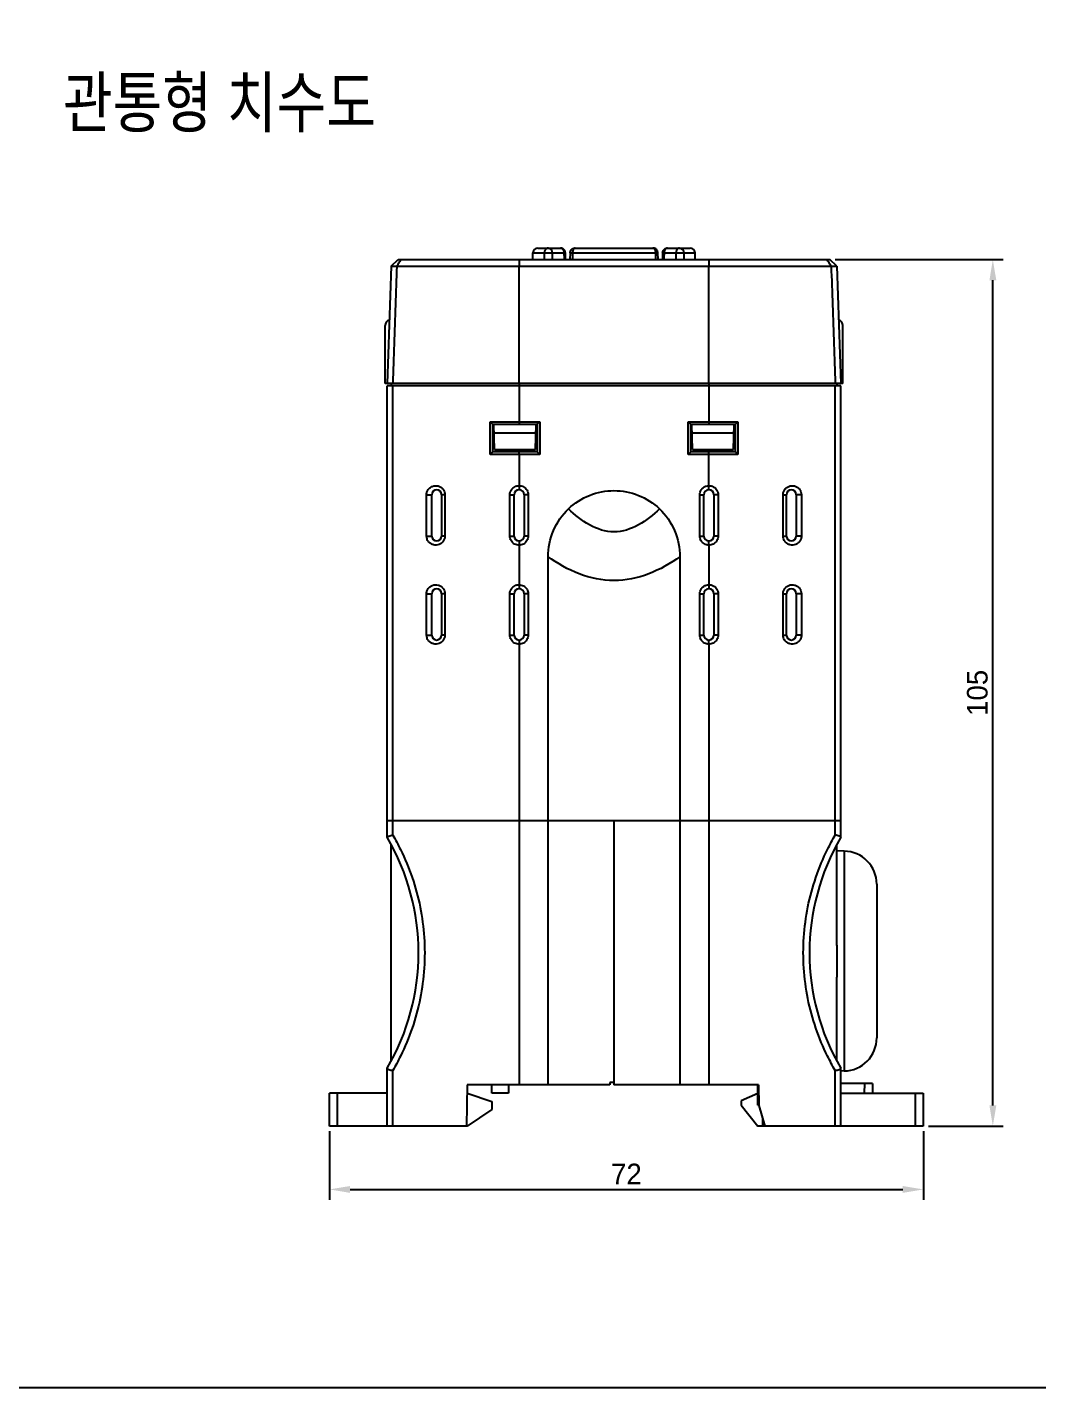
# Model space of a CAD drawing. Header units: millimetres. Extents: x 77 to 917, y 105 to 1108.
# Drawn here: x 203.5 to 326, y 428.2 to 593.1 of the extents above; entities that cross this region are included whole.
import ezdxf

# ---------------------------------------------------------------- set-up
doc = ezdxf.new("R2010")
doc.units = ezdxf.units.MM
doc.layers.add('02___PRT_ALL_AXES', color=7, linetype='Continuous')
doc.styles.add('SS', font='batang.ttc', dxfattribs={"width": 0.8})
doc.styles.get("Standard").update_dxf_attribs({"font": 'BareunDotumPro1.ttf'})
doc.dimstyles.new('ISO-25', dxfattribs={"dimtxt": 2.5, "dimasz": 2.5, "dimexe": 1.25, "dimexo": 0.625, "dimtad": 1, "dimtxsty": 'Standard', "dimcen": 2.5, "dimadec": 0, "dimazin": 0, "dimtfac": 1, "dimtmove": 0, "dimatfit": 3, "dimfxl": 0, "dimarcsym": 0})

# ---------------------------------------------------------------- blocks, each defined once
blk = doc.blocks.new('*D15')
at = {"color": 0, "lineweight": -2}
for p, q in [((240.09, 459.28), (240.09, 450.98)), ((312.09, 459.28), (312.09, 450.98)), ((242.59, 452.23), (309.59, 452.23))]:
    blk.add_line(p, q, dxfattribs=at)
at = {"color": 0}
for points in [[(242.59, 452.64), (242.59, 451.81), (240.09, 452.23)], [(309.59, 451.81), (309.59, 452.64), (312.09, 452.23)]]:
    blk.add_solid(points, dxfattribs=at)
at = {"layer": 'Defpoints', "color": 0}
for p in [(240.09, 459.9), (312.09, 459.9), (312.09, 452.23)]:
    blk.add_point(p, dxfattribs=at)
at = {"color": 0, "insert": (276.09, 454.1), "char_height": 2.5, "attachment_point": 5}
blk.add_mtext('72', dxfattribs=at)
blk = doc.blocks.new('*D16')
at = {"color": 0, "lineweight": -2}
for p, q in [((301.39, 564.9), (321.76, 564.9)), ((320.51, 462.4), (320.51, 562.4)), ((312.71, 459.9), (321.76, 459.9))]:
    blk.add_line(p, q, dxfattribs=at)
at = {"color": 0}
for points in [[(320.93, 562.4), (320.1, 562.4), (320.51, 564.9)], [(320.1, 462.4), (320.93, 462.4), (320.51, 459.9)]]:
    blk.add_solid(points, dxfattribs=at)
at = {"layer": 'Defpoints', "color": 0}
for p in [(300.76, 564.9), (320.51, 564.9), (312.09, 459.9)]:
    blk.add_point(p, dxfattribs=at)
at = {"color": 0, "insert": (318.64, 512.4), "char_height": 2.5, "attachment_point": 5, "rotation": 90}
blk.add_mtext('105', dxfattribs=at)

msp = doc.modelspace()

# ---------------------------------------------------------------- linework, layer by layer
at = {"color": 7, "linetype": 'Continuous'}
for p, q in [((264.737, 564.902), (264.759, 565.718)), ((264.759, 565.718), (266.139, 565.718)), ((265.358, 566.302), (268.093, 566.302)), ((267.079, 565.718), (268.517, 565.718)), ((268.719, 564.902), (268.693, 565.721)), ((269.27, 565.728), (269.235, 564.902)), ((269.563, 565.718), (279.608, 565.718)), ((269.869, 566.302), (279.301, 566.302)), ((279.936, 564.902), (279.901, 565.728)), ((280.478, 565.721), (280.452, 564.902)), ((280.654, 565.718), (282.092, 565.718)), ((281.078, 566.302), (283.812, 566.302)), ((283.032, 565.718), (284.412, 565.718)), ((284.433, 564.902), (284.412, 565.718)), ((247.581, 564.103), (247.085, 549.902)), ((247.581, 564.103), (248.409, 564.902)), ((247.581, 564.109), (248.26, 564.11)), ((248.259, 564.103), (300.911, 564.103)), ((248.409, 564.902), (300.762, 564.902)), ((263.085, 549.902), (263.091, 564.103)), ((263.091, 564.902), (263.091, 564.103)), ((286.08, 564.902), (286.08, 564.103)), ((286.085, 549.902), (286.08, 564.103)), ((301.589, 564.103), (300.762, 564.902)), ((300.911, 564.11), (301.589, 564.109)), ((301.589, 564.103), (302.085, 549.902)), ((246.835, 549.902), (246.835, 556.902)), ((302.335, 549.902), (302.335, 556.902)), ((302.335, 549.902), (246.835, 549.902)), ((302.085, 549.602), (247.085, 549.602)), ((247.085, 494.902), (247.085, 549.602)), ((247.585, 549.902), (247.585, 549.602)), ((247.757, 495.171), (247.757, 549.602)), ((263.085, 549.602), (263.085, 544.952)), ((263.091, 549.902), (263.091, 549.602)), ((286.08, 549.902), (286.08, 549.602)), ((286.085, 549.602), (286.085, 545.252)), ((301.414, 495.171), (301.414, 549.602)), ((301.585, 549.902), (301.585, 549.602)), ((302.085, 494.902), (302.085, 549.602)), ((259.558, 541.302), (259.558, 545.252)), ((259.558, 545.252), (263.085, 545.252)), ((259.859, 544.952), (265.285, 544.952)), ((259.885, 541.602), (259.885, 544.952)), ((260.085, 541.902), (260.032, 544.955)), ((265.138, 544.902), (260.033, 544.902)), ((263.085, 545.252), (265.585, 545.252)), ((265.085, 541.902), (265.139, 544.955)), ((265.285, 544.952), (265.585, 545.252)), ((265.285, 544.952), (265.285, 541.602)), ((265.585, 545.252), (265.585, 541.302)), ((283.885, 544.952), (283.585, 545.252)), ((283.585, 541.302), (283.585, 545.252)), ((283.585, 545.252), (286.085, 545.252)), ((283.885, 544.952), (289.312, 544.952)), ((283.885, 541.602), (283.885, 544.952)), ((284.085, 541.902), (284.032, 544.955)), ((289.138, 544.902), (284.033, 544.902)), ((286.085, 545.252), (286.079, 544.952)), ((286.085, 545.252), (289.613, 545.252)), ((289.085, 541.902), (289.139, 544.955)), ((289.285, 544.952), (289.285, 541.602)), ((289.613, 545.252), (289.613, 541.302)), ((260.05, 543.902), (265.12, 543.902)), ((284.05, 543.902), (289.12, 543.902)), ((263.085, 541.302), (259.558, 541.302)), ((265.285, 541.602), (259.859, 541.602)), ((260.085, 541.902), (265.085, 541.902)), ((263.085, 541.302), (263.092, 541.602)), ((263.085, 541.302), (263.085, 537.502)), ((265.585, 541.302), (263.085, 541.302)), ((265.285, 541.602), (265.585, 541.302)), ((283.885, 541.602), (283.585, 541.302)), ((286.085, 541.302), (283.585, 541.302)), ((289.312, 541.602), (283.885, 541.602)), ((284.085, 541.902), (289.085, 541.902)), ((286.085, 537.002), (286.085, 541.602)), ((289.613, 541.302), (286.085, 541.302)), ((263.085, 537.502), (263.085, 537.002)), ((251.862, 531.402), (251.862, 536.402)), ((251.862, 536.402), (252.485, 536.402)), ((252.485, 531.402), (252.485, 536.402)), ((253.685, 536.402), (253.685, 531.402)), ((254.084, 536.402), (253.685, 536.402)), ((254.084, 536.402), (254.084, 531.402)), ((261.963, 531.402), (261.963, 536.402)), ((261.963, 536.402), (262.485, 536.402)), ((262.485, 531.402), (262.485, 536.402)), ((263.685, 536.402), (263.685, 531.402)), ((264.185, 536.402), (263.685, 536.402)), ((264.185, 536.402), (264.185, 531.402)), ((284.985, 531.402), (284.985, 536.402)), ((284.985, 536.402), (285.485, 536.402)), ((285.485, 531.402), (285.485, 536.402)), ((286.685, 536.402), (286.685, 531.402)), ((287.207, 536.402), (286.685, 536.402)), ((287.207, 536.402), (287.207, 531.402)), ((295.086, 531.402), (295.086, 536.402)), ((295.086, 536.402), (295.485, 536.402)), ((295.485, 531.402), (295.485, 536.402)), ((296.685, 536.402), (296.685, 531.402)), ((297.308, 536.402), (296.685, 536.402)), ((297.308, 536.402), (297.308, 531.402)), ((251.862, 531.402), (252.485, 531.402)), ((254.084, 531.402), (253.685, 531.402)), ((261.963, 531.402), (262.485, 531.402)), ((264.185, 531.402), (263.685, 531.402)), ((284.985, 531.402), (285.485, 531.402)), ((287.207, 531.402), (286.685, 531.402)), ((295.086, 531.402), (295.485, 531.402)), ((297.308, 531.402), (296.685, 531.402)), ((263.085, 530.802), (263.085, 525.502)), ((286.085, 530.302), (286.085, 530.802)), ((286.085, 530.302), (286.085, 525.002)), ((266.585, 464.902), (266.585, 528.902)), ((282.585, 528.902), (282.585, 464.902)), ((251.862, 519.402), (251.862, 524.402)), ((251.862, 524.402), (252.485, 524.402)), ((252.485, 519.402), (252.485, 524.402)), ((253.685, 524.402), (253.685, 519.402)), ((254.084, 524.402), (253.685, 524.402)), ((254.084, 524.402), (254.084, 519.402)), ((261.963, 519.402), (261.963, 524.402)), ((261.963, 524.402), (262.485, 524.402)), ((262.485, 519.402), (262.485, 524.402)), ((263.085, 525.502), (263.085, 525.002)), ((263.685, 524.402), (263.685, 519.402)), ((264.185, 524.402), (263.685, 524.402)), ((264.185, 524.402), (264.185, 519.402)), ((284.985, 519.402), (284.985, 524.402)), ((284.985, 524.402), (285.485, 524.402)), ((285.485, 519.402), (285.485, 524.402)), ((286.685, 524.402), (286.685, 519.402)), ((287.207, 524.402), (286.685, 524.402)), ((287.207, 524.402), (287.207, 519.402)), ((295.086, 519.402), (295.086, 524.402)), ((295.086, 524.402), (295.485, 524.402)), ((295.485, 519.402), (295.485, 524.402)), ((296.685, 524.402), (296.685, 519.402)), ((297.308, 524.402), (296.685, 524.402)), ((297.308, 524.402), (297.308, 519.402)), ((251.862, 519.402), (252.485, 519.402)), ((254.084, 519.402), (253.685, 519.402)), ((261.963, 519.402), (262.485, 519.402)), ((264.185, 519.402), (263.685, 519.402)), ((284.985, 519.402), (285.485, 519.402)), ((287.207, 519.402), (286.685, 519.402)), ((295.086, 519.402), (295.485, 519.402)), ((297.308, 519.402), (296.685, 519.402)), ((263.085, 518.802), (263.085, 464.902)), ((286.085, 518.302), (286.085, 518.802)), ((286.085, 518.302), (286.085, 464.902)), ((302.085, 496.902), (247.085, 496.902)), ((274.585, 496.902), (274.585, 464.902)), ((302.505, 493.221), (301.585, 493.237)), ((302.505, 493.221), (302.505, 466.584)), ((306.435, 489.221), (306.435, 470.583)), ((247.085, 459.902), (247.085, 466.902)), ((247.757, 459.902), (247.757, 466.633)), ((301.414, 459.902), (301.414, 466.633)), ((302.085, 459.902), (302.085, 466.902)), ((302.505, 466.584), (302.085, 466.576)), ((274.585, 465.202), (274.085, 465.202)), ((274.085, 465.202), (274.085, 464.902)), ((305.935, 465.052), (302.085, 465.052)), ((304.935, 465.052), (304.927, 463.902)), ((305.935, 465.052), (305.915, 463.902)), ((240.085, 459.902), (240.085, 463.902)), ((247.085, 463.902), (240.085, 463.902)), ((241.068, 459.902), (241.068, 463.902)), ((256.785, 464.902), (256.698, 459.902)), ((256.768, 463.908), (259.785, 462.902)), ((274.085, 464.902), (256.785, 464.902)), ((259.785, 463.902), (259.785, 464.902)), ((261.785, 463.902), (259.785, 463.902)), ((261.785, 464.902), (261.785, 463.902)), ((292.085, 464.902), (274.585, 464.902)), ((292.035, 463.852), (289.985, 462.952)), ((292.035, 462.452), (292.035, 464.902)), ((292.035, 463.452), (292.111, 463.453)), ((292.085, 464.902), (292.129, 462.402)), ((302.085, 463.902), (312.085, 463.902)), ((311.103, 463.902), (311.103, 459.902)), ((312.085, 463.902), (312.085, 459.902)), ((259.785, 461.902), (256.785, 459.902)), ((259.785, 462.902), (259.785, 461.902)), ((289.985, 462.952), (289.985, 462.452)), ((289.985, 462.452), (292.035, 459.902)), ((292.035, 462.452), (292.128, 462.451)), ((292.129, 462.402), (292.873, 459.902)), ((292.625, 459.902), (292.61, 460.786)), ((256.785, 459.902), (240.085, 459.902)), ((312.085, 459.902), (292.035, 459.902))]:
    msp.add_line(p, q, dxfattribs=at)
msp.add_lwpolyline([(77.374, 1009.23), (917.29, 1009.23), (917.29, 428.192), (77.374, 428.192)], close=True)
for centre, radius, start, end in [((265.358, 565.702), 0.6, 90, 178.5), ((283.812, 565.702), 0.6, 1.5, 90), ((247.535, 556.902), 0.7, 105.06861, 180), ((301.635, 556.902), 0.7, 0, 74.93139), ((253.085, 536.402), 0.6, 0, 180), ((263.085, 536.402), 0.6, 0, 180), ((286.085, 536.402), 0.6, 0, 180), ((296.085, 536.402), 0.6, 0, 180), ((253.085, 531.402), 0.6, 180, 0), ((263.085, 531.402), 0.6, 180, 0), ((286.085, 531.402), 0.6, 180, 0), ((296.085, 531.402), 0.6, 180, 0), ((253.085, 524.402), 0.6, 0, 180), ((263.085, 524.402), 0.6, 0, 180), ((286.085, 524.402), 0.6, 0, 180), ((296.085, 524.402), 0.6, 0, 180), ((253.085, 519.402), 0.6, 180, 0), ((263.085, 519.402), 0.6, 180, 0), ((286.085, 519.402), 0.6, 180, 0), ((296.085, 519.402), 0.6, 180, 0), ((223.196, 480.902), 27.689, 329.62833, 30.37167), ((325.975, 480.902), 27.689, 149.62833, 210.37167), ((302.435, 489.221), 4, 0, 89), ((302.435, 470.583), 4, 271, 0)]:
    msp.add_arc(centre, radius, start, end, dxfattribs=at)
for points in [[(266.139, 565.718), (266.138, 565.446), (266.137, 565.174), (266.136, 564.902)], [(267.079, 565.718), (267.077, 565.446), (267.076, 565.174), (267.075, 564.902)], [(268.517, 565.718), (268.526, 565.446), (268.534, 565.174), (268.543, 564.902)], [(268.606, 566.013), (268.591, 566.038), (268.574, 566.062), (268.555, 566.085)], [(268.668, 565.873), (268.66, 565.9), (268.65, 565.927), (268.638, 565.953)], [(269.296, 565.878), (269.304, 565.905), (269.314, 565.931), (269.326, 565.957)], [(269.563, 565.718), (269.551, 565.446), (269.539, 565.174), (269.527, 564.902)], [(279.608, 565.718), (279.62, 565.446), (279.632, 565.174), (279.644, 564.902)], [(280.654, 565.718), (280.645, 565.446), (280.636, 565.174), (280.628, 564.902)], [(282.092, 565.718), (282.093, 565.446), (282.095, 565.174), (282.096, 564.902)], [(283.032, 565.718), (283.033, 565.446), (283.034, 565.174), (283.035, 564.902)], [(266.585, 528.902), (266.585, 529.978), (267.029, 532.152), (268.302, 533.969), (269.082, 534.709)], [(280.089, 534.709), (278.647, 533.238), (274.585, 530.566), (270.524, 533.238), (269.082, 534.709)], [(280.089, 534.709), (280.869, 533.969), (282.142, 532.152), (282.585, 529.978), (282.585, 528.902)], [(282.585, 528.902), (280.29, 527.234), (274.585, 524.756), (268.88, 527.234), (266.585, 528.902)]]:
    msp.add_open_spline(points, degree=3, dxfattribs=at)
for points, knots in [([(266.655, 566.302), (266.609, 566.302), (266.517, 566.288), (266.389, 566.225), (266.282, 566.126), (266.201, 566.002), (266.152, 565.862), (266.14, 565.766), (266.139, 565.718)], [0, 0, 0, 0, 0.13624454, 0.27555328, 0.42026591, 0.56889954, 0.71616687, 0.85939691, 0.85939691, 0.85939691, 0.85939691]), ([(266.139, 565.718), (266.171, 565.72), (266.245, 565.723), (266.366, 565.726), (266.507, 565.728), (266.658, 565.728), (266.809, 565.726), (266.949, 565.723), (267.038, 565.72), (267.079, 565.718)], [0, 0, 0, 0, 0.09629911, 0.22064673, 0.36477543, 0.51902036, 0.67305686, 0.81654017, 0.93994838, 0.93994838, 0.93994838, 0.93994838]), ([(266.655, 566.302), (266.692, 566.302), (266.77, 566.287), (266.876, 566.223), (266.963, 566.124), (267.028, 565.999), (267.068, 565.861), (267.078, 565.765), (267.079, 565.718)], [0, 0, 0, 0, 0.11270879, 0.23244124, 0.36365203, 0.50496935, 0.64955037, 0.7924155, 0.7924155, 0.7924155, 0.7924155]), ([(268.093, 566.302), (268.13, 566.302), (268.206, 566.288), (268.309, 566.227), (268.396, 566.131), (268.463, 566.01), (268.505, 565.869), (268.516, 565.769), (268.517, 565.718)], [0, 0, 0, 0, 0.10995726, 0.22654436, 0.35372959, 0.49240683, 0.64012653, 0.79246253, 0.79246253, 0.79246253, 0.79246253]), ([(268.693, 565.721), (268.691, 565.772), (268.674, 565.875), (268.612, 566.017), (268.515, 566.138), (268.391, 566.231), (268.247, 566.289), (268.144, 566.302), (268.093, 566.302)], [0, 0, 0, 0, 0.15361284, 0.30706417, 0.46046817, 0.6137678, 0.76720805, 0.92080542, 0.92080542, 0.92080542, 0.92080542]), ([(268.517, 565.718), (268.548, 565.719), (268.608, 565.724), (268.64, 565.715), (268.698, 565.727), (268.692, 565.721)], [0, 0, 0, 0, 0.09189576, 0.15154966, 0.17546559, 0.17546559, 0.17546559, 0.17546559]), ([(269.27, 565.728), (269.272, 565.778), (269.289, 565.88), (269.353, 566.02), (269.45, 566.14), (269.573, 566.232), (269.716, 566.289), (269.818, 566.302), (269.869, 566.302)], [0, 0, 0, 0, 0.15252293, 0.30494675, 0.45734737, 0.60968184, 0.7621025, 0.91461845, 0.91461845, 0.91461845, 0.91461845]), ([(269.27, 565.727), (269.275, 565.731), (269.304, 565.722), (269.358, 565.729), (269.451, 565.721), (269.522, 565.719), (269.563, 565.718)], [0, 0, 0, 0, 0.01929018, 0.07755288, 0.17086862, 0.29305515, 0.29305515, 0.29305515, 0.29305515]), ([(269.869, 566.302), (269.842, 566.302), (269.782, 566.285), (269.706, 566.218), (269.644, 566.12), (269.598, 565.997), (269.57, 565.86), (269.563, 565.765), (269.563, 565.718)], [0, 0, 0, 0, 0.08272935, 0.17898362, 0.29513335, 0.42873384, 0.57057733, 0.71307656, 0.71307656, 0.71307656, 0.71307656]), ([(279.301, 566.302), (279.329, 566.302), (279.389, 566.285), (279.464, 566.218), (279.526, 566.12), (279.572, 565.997), (279.6, 565.86), (279.607, 565.765), (279.608, 565.718)], [0, 0, 0, 0, 0.08272981, 0.17898447, 0.29513429, 0.42873459, 0.57057774, 0.71307655, 0.71307655, 0.71307655, 0.71307655]), ([(279.901, 565.728), (279.899, 565.778), (279.881, 565.88), (279.818, 566.02), (279.721, 566.14), (279.597, 566.232), (279.454, 566.289), (279.352, 566.302), (279.301, 566.302)], [0, 0, 0, 0, 0.15252289, 0.30494672, 0.45734734, 0.60968183, 0.76210249, 0.91461845, 0.91461845, 0.91461845, 0.91461845]), ([(279.608, 565.718), (279.649, 565.719), (279.72, 565.721), (279.813, 565.729), (279.867, 565.722), (279.896, 565.731), (279.901, 565.727)], [0, 0, 0, 0, 0.1221673, 0.21549198, 0.27375938, 0.2930552, 0.2930552, 0.2930552, 0.2930552]), ([(280.478, 565.721), (280.472, 565.727), (280.53, 565.715), (280.563, 565.724), (280.623, 565.719), (280.654, 565.718)], [0, 0, 0, 0, 0.02390993, 0.08355492, 0.17546587, 0.17546587, 0.17546587, 0.17546587]), ([(280.478, 565.721), (280.48, 565.772), (280.496, 565.875), (280.559, 566.017), (280.656, 566.138), (280.78, 566.231), (280.924, 566.289), (281.027, 566.302), (281.078, 566.302)], [0, 0, 0, 0, 0.15361297, 0.30706427, 0.46046824, 0.61376785, 0.76720807, 0.92080542, 0.92080542, 0.92080542, 0.92080542]), ([(281.078, 566.302), (281.041, 566.302), (280.965, 566.288), (280.862, 566.227), (280.775, 566.131), (280.708, 566.01), (280.665, 565.869), (280.655, 565.769), (280.654, 565.718)], [0, 0, 0, 0, 0.10995731, 0.22654428, 0.35372959, 0.4924069, 0.64012642, 0.79246253, 0.79246253, 0.79246253, 0.79246253]), ([(282.516, 566.302), (282.478, 566.302), (282.4, 566.287), (282.295, 566.223), (282.207, 566.124), (282.142, 565.999), (282.103, 565.861), (282.093, 565.765), (282.092, 565.718)], [0, 0, 0, 0, 0.11270935, 0.23244214, 0.36365291, 0.50497, 0.64955074, 0.79241549, 0.79241549, 0.79241549, 0.79241549]), ([(282.092, 565.718), (282.133, 565.72), (282.222, 565.723), (282.362, 565.726), (282.513, 565.728), (282.664, 565.728), (282.804, 565.726), (282.926, 565.723), (282.999, 565.72), (283.032, 565.718)], [0, 0, 0, 0, 0.1233847, 0.26687139, 0.42090585, 0.57515141, 0.71928332, 0.84362951, 0.93994839, 0.93994839, 0.93994839, 0.93994839]), ([(282.516, 566.302), (282.561, 566.302), (282.654, 566.288), (282.781, 566.225), (282.889, 566.126), (282.969, 566.002), (283.018, 565.862), (283.03, 565.766), (283.032, 565.718)], [0, 0, 0, 0, 0.1362438, 0.27555215, 0.4202648, 0.56889873, 0.71616644, 0.85939692, 0.85939692, 0.85939692, 0.85939692]), ([(248.259, 564.103), (248.203, 562.523), (248.092, 559.365), (247.924, 554.632), (247.812, 551.478), (247.757, 549.902)], [0, 0, 0, 0, 4.7419161, 9.479585, 14.2093843, 14.2093843, 14.2093843, 14.2093843]), ([(248.259, 564.103), (248.316, 564.188), (248.42, 564.37), (248.6, 564.631), (248.717, 564.812), (248.777, 564.902)], [0, 0, 0, 0, 0.30801502, 0.62673392, 0.95240282, 0.95240282, 0.95240282, 0.95240282]), ([(300.911, 564.103), (300.855, 564.188), (300.751, 564.37), (300.571, 564.631), (300.454, 564.812), (300.394, 564.902)], [0, 0, 0, 0, 0.30801006, 0.62672901, 0.95240283, 0.95240283, 0.95240283, 0.95240283]), ([(300.911, 564.103), (300.967, 562.523), (301.079, 559.365), (301.247, 554.632), (301.358, 551.478), (301.414, 549.902)], [0, 0, 0, 0, 4.7419163, 9.4795852, 14.2093843, 14.2093843, 14.2093843, 14.2093843]), ([(259.859, 544.952), (259.825, 544.985), (259.758, 545.052), (259.658, 545.152), (259.591, 545.219), (259.558, 545.252)], [0, 0, 0, 0, 0.14119249, 0.28284495, 0.42492348, 0.42492348, 0.42492348, 0.42492348]), ([(289.312, 544.952), (289.345, 544.985), (289.412, 545.052), (289.513, 545.152), (289.58, 545.219), (289.613, 545.252)], [0, 0, 0, 0, 0.1411922, 0.28284437, 0.4249228, 0.4249228, 0.4249228, 0.4249228]), ([(259.859, 541.602), (259.825, 541.569), (259.758, 541.502), (259.658, 541.402), (259.591, 541.336), (259.558, 541.302)], [0, 0, 0, 0, 0.14119249, 0.28284495, 0.42492348, 0.42492348, 0.42492348, 0.42492348]), ([(289.312, 541.602), (289.345, 541.569), (289.412, 541.502), (289.513, 541.402), (289.58, 541.336), (289.613, 541.302)], [0, 0, 0, 0, 0.1411922, 0.28284437, 0.4249228, 0.4249228, 0.4249228, 0.4249228]), ([(251.862, 536.402), (251.862, 536.477), (251.882, 536.671), (251.999, 536.971), (252.236, 537.251), (252.549, 537.439), (252.901, 537.519), (253.261, 537.485), (253.597, 537.337), (253.868, 537.087), (254.041, 536.769), (254.083, 536.528), (254.084, 536.408), (254.084, 536.402)], [0, 0, 0, 0, 0.2251407, 0.5816542, 0.9460881, 1.3059673, 1.6587, 2.0119067, 2.3730002, 2.7392613, 3.0978757, 3.4403777, 3.45869, 3.45869, 3.45869, 3.45869]), ([(261.963, 536.402), (261.963, 536.496), (261.989, 536.691), (262.104, 536.967), (262.295, 537.206), (262.541, 537.381), (262.81, 537.483), (262.996, 537.503), (263.085, 537.502)], [0, 0, 0, 0, 0.2825949, 0.5802685, 0.8871319, 1.1892516, 1.4733925, 1.7425521, 1.7425521, 1.7425521, 1.7425521]), ([(263.085, 537.502), (263.175, 537.502), (263.36, 537.479), (263.628, 537.375), (263.867, 537.195), (264.049, 536.96), (264.16, 536.689), (264.185, 536.499), (264.185, 536.402)], [0, 0, 0, 0, 0.2677824, 0.5535008, 0.8538571, 1.1538191, 1.4325805, 1.7229137, 1.7229137, 1.7229137, 1.7229137]), ([(284.985, 536.402), (284.985, 536.515), (285.022, 536.749), (285.185, 537.069), (285.445, 537.319), (285.757, 537.47), (285.979, 537.502), (286.085, 537.502)], [0, 0, 0, 0, 0.3394546, 0.6970018, 1.0580584, 1.40182, 1.72069, 1.72069, 1.72069, 1.72069]), ([(286.085, 537.502), (286.176, 537.503), (286.365, 537.482), (286.638, 537.378), (286.882, 537.198), (287.068, 536.964), (287.182, 536.691), (287.206, 536.5), (287.207, 536.402)], [0, 0, 0, 0, 0.2726555, 0.5629083, 0.8670848, 1.1698951, 1.4503594, 1.7425563, 1.7425563, 1.7425563, 1.7425563]), ([(295.086, 536.402), (295.086, 536.476), (295.106, 536.669), (295.221, 536.968), (295.457, 537.249), (295.77, 537.438), (296.122, 537.518), (296.482, 537.485), (296.818, 537.339), (297.09, 537.091), (297.264, 536.773), (297.307, 536.531), (297.308, 536.409), (297.308, 536.402)], [0, 0, 0, 0, 0.2221324, 0.5783093, 0.9430485, 1.3031694, 1.6558879, 2.0089427, 2.3693972, 2.7348392, 3.093664, 3.4376325, 3.4587044, 3.4587044, 3.4587044, 3.4587044]), ([(269.082, 534.709), (269.812, 535.4), (271.551, 536.516), (273.58, 536.902), (274.585, 536.902)], [0, 0, 0, 0, 3.0161978, 6.0323957, 6.0323957, 6.0323957, 6.0323957]), ([(274.585, 536.902), (275.591, 536.902), (277.62, 536.516), (279.359, 535.4), (280.089, 534.709)], [0, 0, 0, 0, 3.0161978, 6.0323957, 6.0323957, 6.0323957, 6.0323957]), ([(254.084, 531.402), (254.085, 531.328), (254.065, 531.135), (253.95, 530.836), (253.713, 530.555), (253.401, 530.366), (253.048, 530.286), (252.689, 530.319), (252.353, 530.465), (252.081, 530.714), (251.907, 531.031), (251.863, 531.273), (251.862, 531.395), (251.862, 531.402)], [0, 0, 0, 0, 0.2221324, 0.5783093, 0.9430485, 1.3031694, 1.6558879, 2.0089427, 2.3693972, 2.7348392, 3.093664, 3.4376325, 3.4587044, 3.4587044, 3.4587044, 3.4587044]), ([(263.085, 530.302), (262.994, 530.301), (262.805, 530.323), (262.532, 530.426), (262.288, 530.606), (262.102, 530.841), (261.989, 531.113), (261.965, 531.305), (261.963, 531.402)], [0, 0, 0, 0, 0.2731157, 0.5638772, 0.8679502, 1.1700932, 1.4505533, 1.7425462, 1.7425462, 1.7425462, 1.7425462]), ([(264.185, 531.402), (264.185, 531.308), (264.16, 531.115), (264.047, 530.84), (263.86, 530.601), (263.619, 530.427), (263.355, 530.323), (263.173, 530.302), (263.085, 530.302)], [0, 0, 0, 0, 0.2815, 0.5773614, 0.8813421, 1.1797974, 1.4587865, 1.7229143, 1.7229143, 1.7229143, 1.7229143]), ([(286.085, 530.302), (285.996, 530.302), (285.81, 530.325), (285.542, 530.43), (285.304, 530.61), (285.121, 530.844), (285.011, 531.115), (284.985, 531.305), (284.985, 531.402)], [0, 0, 0, 0, 0.2682515, 0.5544854, 0.8547426, 1.1540319, 1.4327726, 1.7229039, 1.7229039, 1.7229039, 1.7229039]), ([(287.207, 531.402), (287.208, 531.308), (287.182, 531.113), (287.066, 530.837), (286.875, 530.597), (286.629, 530.423), (286.36, 530.321), (286.175, 530.301), (286.085, 530.302)], [0, 0, 0, 0, 0.2829679, 0.5808845, 0.8878608, 1.1902012, 1.4736991, 1.7425545, 1.7425545, 1.7425545, 1.7425545]), ([(297.309, 531.402), (297.309, 531.327), (297.288, 531.133), (297.172, 530.833), (296.935, 530.553), (296.622, 530.365), (296.27, 530.286), (295.91, 530.32), (295.574, 530.467), (295.302, 530.717), (295.13, 531.035), (295.087, 531.276), (295.086, 531.396), (295.086, 531.402)], [0, 0, 0, 0, 0.2251407, 0.5816542, 0.9460881, 1.3059673, 1.6587, 2.0119067, 2.3730002, 2.7392613, 3.0978757, 3.4403777, 3.45869, 3.45869, 3.45869, 3.45869]), ([(251.862, 524.402), (251.862, 524.477), (251.882, 524.671), (251.999, 524.971), (252.236, 525.251), (252.549, 525.439), (252.901, 525.519), (253.261, 525.485), (253.597, 525.337), (253.868, 525.087), (254.041, 524.769), (254.083, 524.528), (254.084, 524.408), (254.084, 524.402)], [0, 0, 0, 0, 0.2251407, 0.5816542, 0.9460881, 1.3059673, 1.6587, 2.0119067, 2.3730002, 2.7392613, 3.0978757, 3.4403777, 3.45869, 3.45869, 3.45869, 3.45869]), ([(261.963, 524.402), (261.963, 524.496), (261.989, 524.691), (262.104, 524.967), (262.295, 525.206), (262.541, 525.381), (262.81, 525.483), (262.996, 525.503), (263.085, 525.502)], [0, 0, 0, 0, 0.2825949, 0.5802685, 0.8871319, 1.1892516, 1.4733925, 1.7425521, 1.7425521, 1.7425521, 1.7425521]), ([(263.085, 525.502), (263.175, 525.502), (263.36, 525.479), (263.628, 525.375), (263.867, 525.195), (264.049, 524.96), (264.16, 524.689), (264.185, 524.499), (264.185, 524.402)], [0, 0, 0, 0, 0.2677824, 0.5535008, 0.8538571, 1.1538191, 1.4325805, 1.7229137, 1.7229137, 1.7229137, 1.7229137]), ([(284.985, 524.402), (284.985, 524.515), (285.022, 524.749), (285.185, 525.069), (285.445, 525.319), (285.757, 525.47), (285.979, 525.502), (286.085, 525.502)], [0, 0, 0, 0, 0.3394546, 0.6970018, 1.0580584, 1.40182, 1.72069, 1.72069, 1.72069, 1.72069]), ([(286.085, 525.502), (286.176, 525.503), (286.365, 525.482), (286.638, 525.378), (286.882, 525.198), (287.068, 524.964), (287.182, 524.691), (287.206, 524.5), (287.207, 524.402)], [0, 0, 0, 0, 0.2726555, 0.5629083, 0.8670848, 1.1698951, 1.4503594, 1.7425563, 1.7425563, 1.7425563, 1.7425563]), ([(295.086, 524.402), (295.086, 524.476), (295.106, 524.669), (295.221, 524.968), (295.457, 525.249), (295.77, 525.438), (296.122, 525.518), (296.482, 525.485), (296.818, 525.339), (297.09, 525.091), (297.264, 524.773), (297.307, 524.531), (297.308, 524.409), (297.308, 524.402)], [0, 0, 0, 0, 0.2221324, 0.5783093, 0.9430485, 1.3031694, 1.6558879, 2.0089427, 2.3693972, 2.7348392, 3.093664, 3.4376325, 3.4587044, 3.4587044, 3.4587044, 3.4587044]), ([(254.084, 519.402), (254.085, 519.328), (254.065, 519.135), (253.95, 518.836), (253.713, 518.555), (253.401, 518.366), (253.048, 518.286), (252.689, 518.319), (252.353, 518.465), (252.081, 518.714), (251.907, 519.031), (251.863, 519.273), (251.862, 519.395), (251.862, 519.402)], [0, 0, 0, 0, 0.2221324, 0.5783093, 0.9430485, 1.3031694, 1.6558879, 2.0089427, 2.3693972, 2.7348392, 3.093664, 3.4376325, 3.4587044, 3.4587044, 3.4587044, 3.4587044]), ([(263.085, 518.302), (262.994, 518.301), (262.805, 518.323), (262.532, 518.426), (262.288, 518.606), (262.102, 518.841), (261.989, 519.113), (261.965, 519.305), (261.963, 519.402)], [0, 0, 0, 0, 0.2731157, 0.5638772, 0.8679502, 1.1700932, 1.4505533, 1.7425462, 1.7425462, 1.7425462, 1.7425462]), ([(264.185, 519.402), (264.185, 519.308), (264.16, 519.115), (264.047, 518.84), (263.86, 518.601), (263.619, 518.427), (263.355, 518.323), (263.173, 518.302), (263.085, 518.302)], [0, 0, 0, 0, 0.2815, 0.5773614, 0.8813421, 1.1797974, 1.4587865, 1.7229143, 1.7229143, 1.7229143, 1.7229143]), ([(286.085, 518.302), (285.996, 518.302), (285.81, 518.325), (285.542, 518.43), (285.304, 518.61), (285.121, 518.844), (285.011, 519.115), (284.985, 519.305), (284.985, 519.402)], [0, 0, 0, 0, 0.2682515, 0.5544854, 0.8547426, 1.1540319, 1.4327726, 1.7229039, 1.7229039, 1.7229039, 1.7229039]), ([(287.207, 519.402), (287.208, 519.308), (287.182, 519.113), (287.066, 518.837), (286.875, 518.597), (286.629, 518.423), (286.36, 518.321), (286.175, 518.301), (286.085, 518.302)], [0, 0, 0, 0, 0.2829679, 0.5808845, 0.8878608, 1.1902012, 1.4736991, 1.7425545, 1.7425545, 1.7425545, 1.7425545]), ([(297.309, 519.402), (297.309, 519.327), (297.288, 519.133), (297.172, 518.833), (296.935, 518.553), (296.622, 518.365), (296.27, 518.286), (295.91, 518.32), (295.574, 518.467), (295.302, 518.717), (295.13, 519.035), (295.087, 519.276), (295.086, 519.396), (295.086, 519.402)], [0, 0, 0, 0, 0.2251407, 0.5816542, 0.9460881, 1.3059673, 1.6587, 2.0119067, 2.3730002, 2.7392613, 3.0978757, 3.4403777, 3.45869, 3.45869, 3.45869, 3.45869]), ([(247.085, 494.994), (247.159, 495.013), (247.308, 495.051), (247.531, 495.112), (247.682, 495.15), (247.757, 495.171)], [0, 0, 0, 0, 0.2286483, 0.46027259, 0.69459092, 0.69459092, 0.69459092, 0.69459092]), ([(247.757, 495.172), (248.094, 494.596), (248.99, 492.932), (250.196, 490.038), (251.164, 486.458), (251.655, 482.765), (251.655, 479.039), (251.164, 475.347), (250.196, 471.766), (248.99, 468.872), (248.094, 467.208), (247.757, 466.632)], [0, 0, 0, 0, 1.9998765, 5.6661703, 9.3777112, 13.0949377, 16.8078541, 20.5249723, 24.2364529, 27.9027914, 29.9028215, 29.9028215, 29.9028215, 29.9028215]), ([(301.413, 466.632), (301.08, 467.202), (300.186, 468.862), (298.979, 471.753), (298.008, 475.338), (297.516, 479.036), (297.516, 482.768), (298.008, 486.466), (298.979, 490.051), (300.186, 492.942), (301.08, 494.602), (301.413, 495.172)], [0, 0, 0, 0, 1.9805142, 5.6521341, 9.3692716, 13.0921215, 16.810609, 20.5333501, 24.2504276, 27.9220928, 29.9027615, 29.9027615, 29.9027615, 29.9027615]), ([(302.085, 494.994), (302.012, 495.013), (301.863, 495.051), (301.64, 495.112), (301.489, 495.15), (301.414, 495.171)], [0, 0, 0, 0, 0.22862633, 0.46024965, 0.69458836, 0.69458836, 0.69458836, 0.69458836]), ([(301.585, 481.813), (301.585, 481.465), (301.582, 480.603), (301.581, 479.317), (301.585, 478.379), (301.585, 477.956)], [0, 0, 0, 0, 1.0434216, 2.5871005, 3.8568484, 3.8568484, 3.8568484, 3.8568484]), ([(247.085, 466.81), (247.159, 466.792), (247.308, 466.753), (247.531, 466.693), (247.682, 466.654), (247.757, 466.633)], [0, 0, 0, 0, 0.22864835, 0.46027262, 0.69459076, 0.69459076, 0.69459076, 0.69459076]), ([(301.414, 466.633), (301.489, 466.654), (301.64, 466.693), (301.863, 466.753), (302.012, 466.792), (302.085, 466.81)], [0, 0, 0, 0, 0.23433891, 0.46596224, 0.69458852, 0.69458852, 0.69458852, 0.69458852])]:
    msp.add_open_spline(points, degree=3, knots=knots, dxfattribs=at)
at = {"layer": '02___PRT_ALL_AXES', "color": 7, "linetype": 'Continuous'}
for p, q in [((247.585, 467.797), (247.585, 494.004)), ((301.585, 481.801), (301.585, 493.996)), ((301.585, 467.803), (301.585, 477.965))]:
    msp.add_line(p, q, dxfattribs=at)

# ---------------------------------------------------------------- texts
at = {"color": 0, "style": 'SS', "width": 0.8}
msp.add_text(' 관통형 치수도', height=6, dxfattribs=at).set_placement((205.961, 580.963))

# ---------------------------------------------------------------- dimensions: what is measured, and where the dimension line sits
dim = msp.add_linear_dim(base=(320.512, 564.902), p1=(312.085, 459.902), p2=(300.762, 564.902), angle=90, dimstyle='ISO-25', override={"dimfxl": 3})
dim.commit()
dim.dimension.update_dxf_attribs({"geometry": '*D16', "text_midpoint": (318.637, 512.402)})
dim = msp.add_linear_dim(base=(312.085, 452.226), p1=(240.085, 459.902), p2=(312.085, 459.902), dimstyle='ISO-25', override={"dimfxl": 3})
dim.commit()
dim.dimension.update_dxf_attribs({"geometry": '*D15', "text_midpoint": (276.085, 454.101)})

doc.saveas('drawing.dxf')
